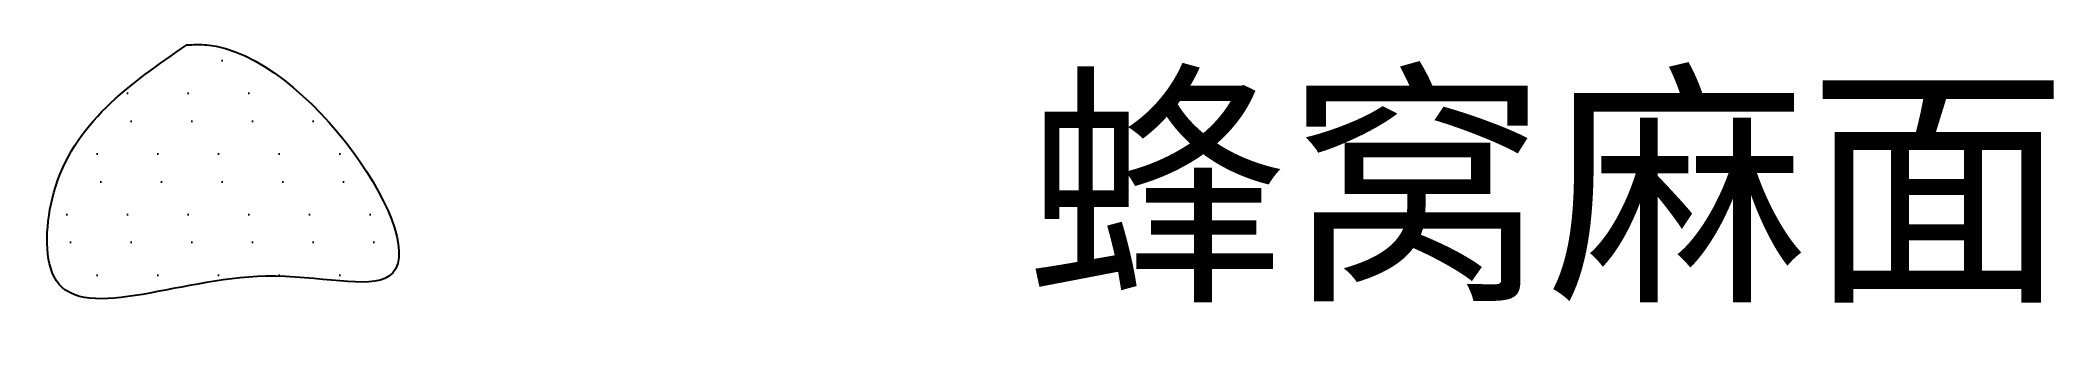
# Model space of a CAD drawing. Header units: millimetres. Extents: x 31822.2 to 31848.6, y -4282.1 to -4278.1.
import ezdxf

# ---------------------------------------------------------------- set-up
doc = ezdxf.new("R2010")
doc.units = ezdxf.units.MM
for name, color, linetype in [('加固措施', 7, 'Continuous'), ('图层1', 7, 'Continuous'), ('病害', 5, 'Continuous')]:
    doc.layers.add(name, color=color, linetype=linetype)
doc.styles.get("Standard").update_dxf_attribs({"font": ''})
doc.styles.get('Standard').set_extended_font_data('SimSun')
pattern_1 = [(0, (28802.395, -4510.92215), (0.396875, 0.79375), [0, -0.79375])]
pattern_2 = [(0, (26727.8815, -4806.6271), (0.396875, 0.79375), [0, -0.79375])]

msp = doc.modelspace()

# ---------------------------------------------------------------- hatches: boundary and pattern name
at = {"layer": '加固措施', "lineweight": -2}
h = msp.add_hatch(dxfattribs=at)
h.set_pattern_fill('DOTS', scale=0.5)
h.set_pattern_definition(pattern_1)
edge = h.paths.add_edge_path()
edge.add_spline(control_points=[(31824.138, -4278.149), (31823.394, -4278.66), (31822.337, -4279.386), (31822.218, -4282.075), (31824.718, -4280.84), (31828.112, -4281.807), (31825.586, -4278.088), (31824.223, -4278.145), (31824.138, -4278.149)], knot_values=[0, 0, 0, 0, 5.205471, 7.397577, 12.944796, 16.169923, 23.88441, 24.400432, 24.400432, 24.400432, 24.400432], degree=3, periodic=0)
h = msp.add_hatch(dxfattribs=at)
h.set_pattern_fill('DOTS', scale=0.5)
h.set_pattern_definition(pattern_1)
edge = h.paths.add_edge_path()
edge.add_spline(control_points=[(31824.138, -4278.149), (31823.394, -4278.66), (31822.337, -4279.386), (31822.218, -4282.075), (31824.718, -4280.84), (31828.112, -4281.807), (31825.586, -4278.088), (31824.223, -4278.145), (31824.138, -4278.149)], knot_values=[0, 0, 0, 0, 5.205471, 7.397577, 12.944796, 16.169923, 23.88441, 24.400432, 24.400432, 24.400432, 24.400432], degree=3, periodic=0)
at = {"layer": '病害', "lineweight": -2}
h = msp.add_hatch(dxfattribs=at)
h.set_pattern_fill('DOTS', color=4, scale=0.5, style=0)
h.set_pattern_definition(pattern_2)
edge = h.paths.add_edge_path()
edge.add_spline(control_points=[(31824.138, -4278.149), (31823.394, -4278.66), (31822.337, -4279.386), (31822.218, -4282.075), (31824.718, -4280.84), (31828.112, -4281.807), (31825.586, -4278.088), (31824.223, -4278.145), (31824.138, -4278.149)], knot_values=[0, 0, 0, 0, 1.041094, 1.479515, 2.588959, 3.233985, 4.776882, 4.880086, 4.880086, 4.880086, 4.880086], degree=3, periodic=0)
h = msp.add_hatch(dxfattribs=at)
h.set_pattern_fill('DOTS', color=4, scale=0.5, style=0)
h.set_pattern_definition(pattern_2)
edge = h.paths.add_edge_path()
edge.add_spline(control_points=[(31824.138, -4278.149), (31823.394, -4278.66), (31822.337, -4279.386), (31822.218, -4282.075), (31824.718, -4280.84), (31828.112, -4281.807), (31825.586, -4278.088), (31824.223, -4278.145), (31824.138, -4278.149)], knot_values=[0, 0, 0, 0, 1.041094, 1.479515, 2.588959, 3.233985, 4.776882, 4.880086, 4.880086, 4.880086, 4.880086], degree=3, periodic=0)

# ---------------------------------------------------------------- linework, layer by layer
at = {"lineweight": -2}
msp.add_spline([(31824.138, -4278.149), (31822.396, -4280.083), (31822.396, -4281.179), (31825.17, -4281.179), (31826.782, -4281.179), (31824.396, -4278.149), (31824.138, -4278.149)], degree=3, dxfattribs=at)
msp.add_spline([(31824.138, -4278.149), (31822.396, -4280.083), (31822.396, -4281.179), (31825.17, -4281.179), (31826.782, -4281.179), (31824.396, -4278.149), (31824.138, -4278.149)], degree=3, dxfattribs=at)

# ---------------------------------------------------------------- texts
at = {"layer": '图层1', "lineweight": -2, "insert": (31835.117, -4278.752), "char_height": 2.5, "attachment_point": 1}
msp.add_mtext('蜂窝麻面', dxfattribs=at)
msp.add_mtext('蜂窝麻面', dxfattribs=at)

doc.saveas('drawing.dxf')
